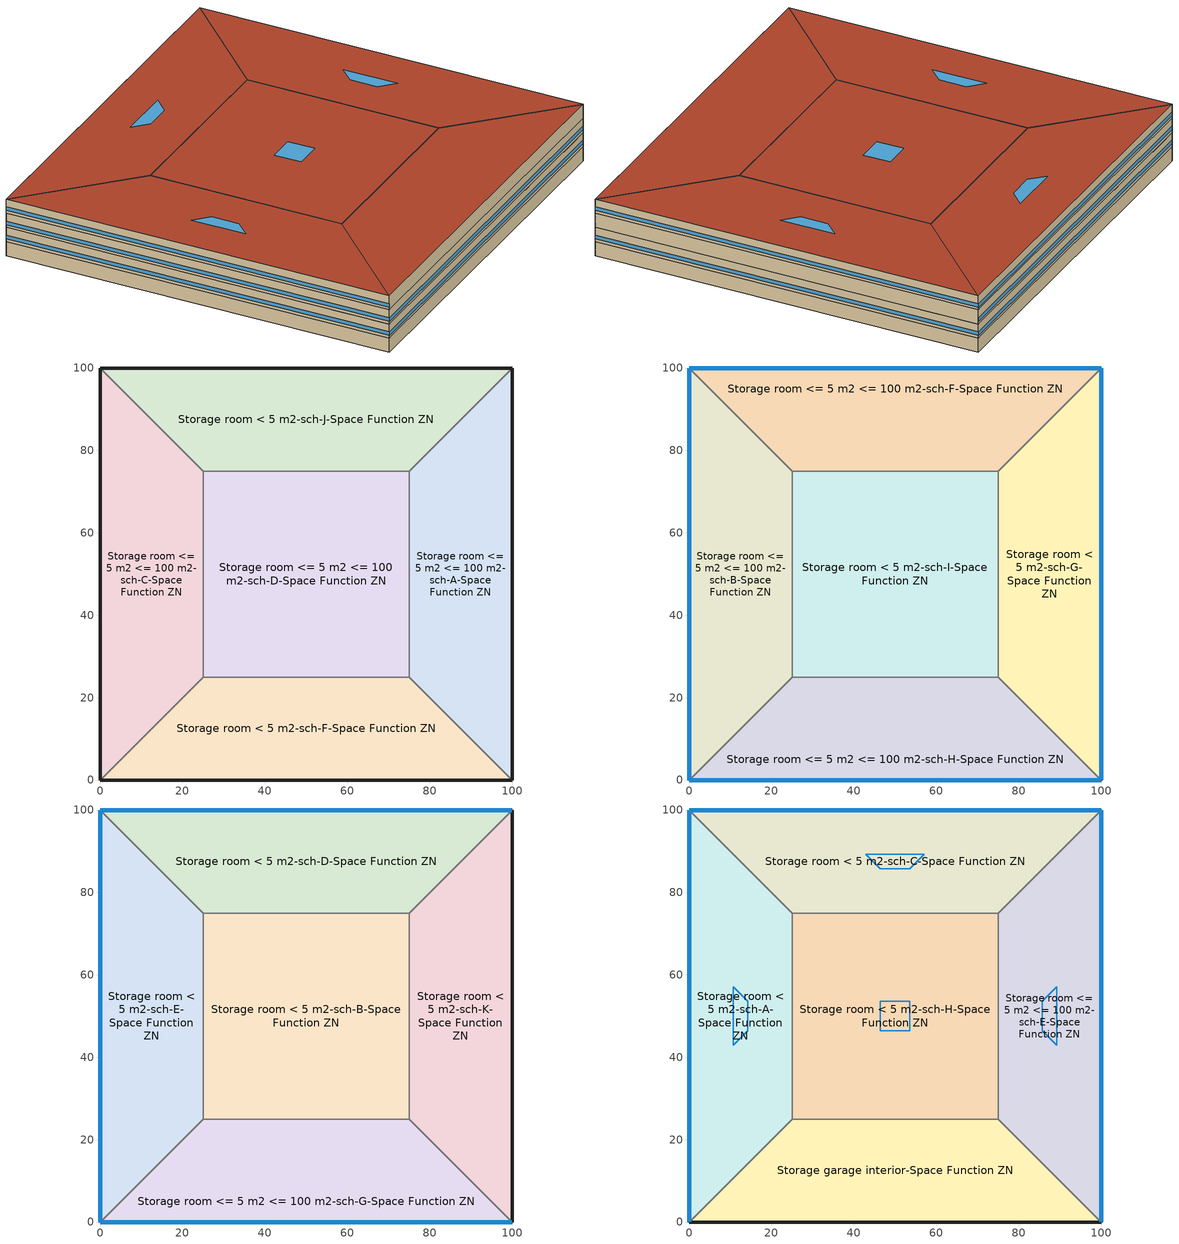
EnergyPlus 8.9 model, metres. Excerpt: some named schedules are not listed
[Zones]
Storage room < 5 m2-sch-F-Space Function ZN
 floor ground (BTAP-Grnd-Floor-Mass:U-0.757): 100,0 0,0 25,25 75,25 z0
 wall ground (BTAP-Grnd-Wall-Mass:U-0.284): 0,0 100,0 z0:3.8
 wall to Storage room <= 5 m2 <= 100 m2-sch-C-Space Function ZN (BTAP-Int-Wall): 25,25 0,0 z0:3.8
 wall to Storage room <= 5 m2 <= 100 m2-sch-D-Space Function ZN (BTAP-Int-Wall): 75,25 25,25 z0:3.8
 wall to Storage room <= 5 m2 <= 100 m2-sch-A-Space Function ZN (BTAP-Int-Wall): 100,0 75,25 z0:3.8
Storage room < 5 m2-sch-J-Space Function ZN
 floor ground (BTAP-Grnd-Floor-Mass:U-0.757): 0,100 100,100 75,75 25,75 z0
 wall to Storage room <= 5 m2 <= 100 m2-sch-D-Space Function ZN (BTAP-Int-Wall): 25,75 75,75 z0:3.8
 wall to Storage room <= 5 m2 <= 100 m2-sch-C-Space Function ZN (BTAP-Int-Wall): 0,100 25,75 z0:3.8
 wall ground (BTAP-Grnd-Wall-Mass:U-0.284): 100,100 0,100 z0:3.8
 wall to Storage room <= 5 m2 <= 100 m2-sch-A-Space Function ZN (BTAP-Int-Wall): 75,75 100,100 z0:3.8
Storage room <= 5 m2 <= 100 m2-sch-A-Space Function ZN
 floor ground (BTAP-Grnd-Floor-Mass:U-0.757): 100,100 100,0 75,25 75,75 z0
 wall ground (BTAP-Grnd-Wall-Mass:U-0.284): 100,0 100,100 z0:3.8
 wall to Storage room <= 5 m2 <= 100 m2-sch-D-Space Function ZN (BTAP-Int-Wall): 75,75 75,25 z0:3.8
Storage room <= 5 m2 <= 100 m2-sch-C-Space Function ZN
 floor ground (BTAP-Grnd-Floor-Mass:U-0.757): 0,0 0,100 25,75 25,25 z0
 wall ground (BTAP-Grnd-Wall-Mass:U-0.284): 0,100 0,0 z0:3.8
 wall to Storage room <= 5 m2 <= 100 m2-sch-D-Space Function ZN (BTAP-Int-Wall): 25,25 25,75 z0:3.8
Storage room <= 5 m2 <= 100 m2-sch-D-Space Function ZN
 floor ground (BTAP-Grnd-Floor-Mass:U-0.757): 25,25 25,75 75,75 75,25 z0
Storage room < 5 m2-sch-G-Space Function ZN
 floor to Storage room <= 5 m2 <= 100 m2-sch-A-Space Function ZN (BTAP-Int-Floor): 100,100 100,0 75,25 75,75 z3.8
 wall outside (BTAP-Ext-Wall-Mass:U-0.21): 100,0 100,100 z3.8:7.6
 wall to Storage room <= 5 m2 <= 100 m2-sch-H-Space Function ZN (BTAP-Int-Wall): 75,25 100,0 z3.8:7.6
 wall to Storage room < 5 m2-sch-I-Space Function ZN (BTAP-Int-Wall): 75,75 75,25 z3.8:7.6
 wall to Storage room <= 5 m2 <= 100 m2-sch-F-Space Function ZN (BTAP-Int-Wall): 100,100 75,75 z3.8:7.6
 window (BTAP-Ext-FixedWindow:U=0.190 SHGC=0.600): 100,0.03 100,99.97 z4.56:5.51
Storage room < 5 m2-sch-I-Space Function ZN
 floor to Storage room <= 5 m2 <= 100 m2-sch-D-Space Function ZN (BTAP-Int-Floor): 25,25 25,75 75,75 75,25 z3.8
 wall to Storage room <= 5 m2 <= 100 m2-sch-B-Space Function ZN (BTAP-Int-Wall): 25,75 25,25 z3.8:7.6
 wall to Storage room <= 5 m2 <= 100 m2-sch-F-Space Function ZN (BTAP-Int-Wall): 75,75 25,75 z3.8:7.6
 wall to Storage room <= 5 m2 <= 100 m2-sch-H-Space Function ZN (BTAP-Int-Wall): 25,25 75,25 z3.8:7.6
Storage room <= 5 m2 <= 100 m2-sch-B-Space Function ZN
 floor to Storage room <= 5 m2 <= 100 m2-sch-C-Space Function ZN (BTAP-Int-Floor): 0,0 0,100 25,75 25,25 z3.8
 wall outside (BTAP-Ext-Wall-Mass:U-0.21): 0,100 0,0 z3.8:7.6
 wall to Storage room <= 5 m2 <= 100 m2-sch-F-Space Function ZN (BTAP-Int-Wall): 25,75 0,100 z3.8:7.6
 wall to Storage room <= 5 m2 <= 100 m2-sch-H-Space Function ZN (BTAP-Int-Wall): 0,0 25,25 z3.8:7.6
 window (BTAP-Ext-FixedWindow:U=0.190 SHGC=0.600): 0,99.97 0,0.03 z4.56:5.51
Storage room <= 5 m2 <= 100 m2-sch-F-Space Function ZN
 floor to Storage room < 5 m2-sch-J-Space Function ZN (BTAP-Int-Floor): 0,100 100,100 75,75 25,75 z3.8
 wall outside (BTAP-Ext-Wall-Mass:U-0.21): 100,100 0,100 z3.8:7.6
 window (BTAP-Ext-FixedWindow:U=0.190 SHGC=0.600): 99.97,100 0.03,100 z4.56:5.51
Storage room <= 5 m2 <= 100 m2-sch-H-Space Function ZN
 floor to Storage room < 5 m2-sch-F-Space Function ZN (BTAP-Int-Floor): 100,0 0,0 25,25 75,25 z3.8
 wall outside (BTAP-Ext-Wall-Mass:U-0.21): 0,0 100,0 z3.8:7.6
 window (BTAP-Ext-FixedWindow:U=0.190 SHGC=0.600): 0.03,0 99.97,0 z4.56:5.51
Storage room < 5 m2-sch-B-Space Function ZN
 floor to Storage room < 5 m2-sch-I-Space Function ZN (BTAP-Int-Floor): 25,25 25,75 75,75 75,25 z7.6
 wall to Storage room < 5 m2-sch-E-Space Function ZN (BTAP-Int-Wall): 25,75 25,25 z7.6:11.4
 wall to Storage room < 5 m2-sch-D-Space Function ZN (BTAP-Int-Wall): 75,75 25,75 z7.6:11.4
 wall to Storage room < 5 m2-sch-K-Space Function ZN (BTAP-Int-Wall): 75,25 75,75 z7.6:11.4
 wall to Storage room <= 5 m2 <= 100 m2-sch-G-Space Function ZN (BTAP-Int-Wall): 25,25 75,25 z7.6:11.4
Storage room < 5 m2-sch-D-Space Function ZN
 floor to Storage room <= 5 m2 <= 100 m2-sch-F-Space Function ZN (BTAP-Int-Floor): 0,100 100,100 75,75 25,75 z7.6
 wall outside (BTAP-Ext-Wall-Mass:U-0.21): 100,100 0,100 z7.6:11.4
 wall to Storage room < 5 m2-sch-K-Space Function ZN (BTAP-Int-Wall): 75,75 100,100 z7.6:11.4
 wall to Storage room < 5 m2-sch-E-Space Function ZN (BTAP-Int-Wall): 0,100 25,75 z7.6:11.4
 window (BTAP-Ext-FixedWindow:U=0.190 SHGC=0.600): 99.97,100 0.03,100 z8.36:9.31
Storage room < 5 m2-sch-E-Space Function ZN
 floor to Storage room <= 5 m2 <= 100 m2-sch-B-Space Function ZN (BTAP-Int-Floor): 0,0 0,100 25,75 25,25 z7.6
 wall outside (BTAP-Ext-Wall-Mass:U-0.21): 0,100 0,0 z7.6:11.4
 wall to Storage room <= 5 m2 <= 100 m2-sch-G-Space Function ZN (BTAP-Int-Wall): 0,0 25,25 z7.6:11.4
 window (BTAP-Ext-FixedWindow:U=0.190 SHGC=0.600): 0,99.97 0,0.03 z8.36:9.31
Storage room < 5 m2-sch-K-Space Function ZN
 floor to Storage room < 5 m2-sch-G-Space Function ZN (BTAP-Int-Floor): 100,100 100,0 75,25 75,75 z7.6
 wall outside (BTAP-Ext-Wall-Mass:U-0.21): 100,0 100,100 z7.6:11.4
 wall to Storage room <= 5 m2 <= 100 m2-sch-G-Space Function ZN (BTAP-Int-Wall): 75,25 100,0 z7.6:11.4
Storage room <= 5 m2 <= 100 m2-sch-G-Space Function ZN
 floor to Storage room <= 5 m2 <= 100 m2-sch-H-Space Function ZN (BTAP-Int-Floor): 100,0 0,0 25,25 75,25 z7.6
 wall outside (BTAP-Ext-Wall-Mass:U-0.21): 0,0 100,0 z7.6:11.4
 window (BTAP-Ext-FixedWindow:U=0.190 SHGC=0.600): 0.03,0 99.97,0 z8.36:9.31
Storage garage interior-Space Function ZN
 floor to Storage room <= 5 m2 <= 100 m2-sch-G-Space Function ZN (BTAP-Int-Floor): 100,0 0,0 25,25 75,25 z11.4
 wall outside (BTAP-Ext-Wall-Mass:U-0.21): 0,0 100,0 z11.4:15.2
 wall to Storage room < 5 m2-sch-A-Space Function ZN (BTAP-Int-Wall): 25,25 0,0 z11.4:15.2
 wall to Storage room < 5 m2-sch-H-Space Function ZN (BTAP-Int-Wall): 75,25 25,25 z11.4:15.2
 wall to Storage room <= 5 m2 <= 100 m2-sch-E-Space Function ZN (BTAP-Int-Wall): 100,0 75,25 z11.4:15.2
 roof outside (BTAP-Ext-Roof-Metal:U-0.138): 75,25 25,25 0,0 100,0 z15.2
Storage room < 5 m2-sch-A-Space Function ZN
 floor to Storage room < 5 m2-sch-E-Space Function ZN (BTAP-Int-Floor): 0,0 0,100 25,75 25,25 z11.4
 wall outside (BTAP-Ext-Wall-Mass:U-0.21): 0,100 0,0 z11.4:15.2
 wall to Storage room < 5 m2-sch-C-Space Function ZN (BTAP-Int-Wall): 25,75 0,100 z11.4:15.2
 wall to Storage room < 5 m2-sch-H-Space Function ZN (BTAP-Int-Wall): 25,25 25,75 z11.4:15.2
 window (BTAP-Ext-FixedWindow:U=0.190 SHGC=0.600): 0,99.97 0,0.03 z12.16:13.11
 roof outside (BTAP-Ext-Roof-Metal:U-0.138): 25,25 25,75 0,100 0,0 z15.2
 skylight (BTAP-Ext-Skylights:U=0.190 SHGC=0.600): 14.27,46.46 14.27,53.54 10.73,57.07 10.73,42.93 z15.2
Storage room < 5 m2-sch-C-Space Function ZN
 floor to Storage room < 5 m2-sch-D-Space Function ZN (BTAP-Int-Floor): 0,100 100,100 75,75 25,75 z11.4
 wall outside (BTAP-Ext-Wall-Mass:U-0.21): 100,100 0,100 z11.4:15.2
 wall to Storage room < 5 m2-sch-H-Space Function ZN (BTAP-Int-Wall): 25,75 75,75 z11.4:15.2
 wall to Storage room <= 5 m2 <= 100 m2-sch-E-Space Function ZN (BTAP-Int-Wall): 75,75 100,100 z11.4:15.2
 window (BTAP-Ext-FixedWindow:U=0.190 SHGC=0.600): 99.97,100 0.03,100 z12.16:13.11
 roof outside (BTAP-Ext-Roof-Metal:U-0.138): 25,75 75,75 100,100 0,100 z15.2
 skylight (BTAP-Ext-Skylights:U=0.190 SHGC=0.600): 46.46,85.73 53.54,85.73 57.07,89.27 42.93,89.27 z15.2
Storage room < 5 m2-sch-H-Space Function ZN
 floor to Storage room < 5 m2-sch-B-Space Function ZN (BTAP-Int-Floor): 25,25 25,75 75,75 75,25 z11.4
 wall to Storage room <= 5 m2 <= 100 m2-sch-E-Space Function ZN (BTAP-Int-Wall): 75,25 75,75 z11.4:15.2
 roof outside (BTAP-Ext-Roof-Metal:U-0.138): 75,25 75,75 25,75 25,25 z15.2
 skylight (BTAP-Ext-Skylights:U=0.190 SHGC=0.600): 53.54,46.46 53.54,53.54 46.46,53.54 46.46,46.46 z15.2
Storage room <= 5 m2 <= 100 m2-sch-E-Space Function ZN
 floor to Storage room < 5 m2-sch-K-Space Function ZN (BTAP-Int-Floor): 100,100 100,0 75,25 75,75 z11.4
 wall outside (BTAP-Ext-Wall-Mass:U-0.21): 100,0 100,100 z11.4:15.2
 window (BTAP-Ext-FixedWindow:U=0.190 SHGC=0.600): 100,0.03 100,99.97 z12.16:13.11
 roof outside (BTAP-Ext-Roof-Metal:U-0.138): 75,75 75,25 100,0 100,100 z15.2
 skylight (BTAP-Ext-Skylights:U=0.190 SHGC=0.600): 85.73,53.54 85.73,46.46 89.27,42.93 89.27,57.07 z15.2
[Building]
Building 1
[Site:Location]
Fort McMurray AP_AB_CAN: Latitude {deg}=56.653; Longitude {deg}=-111.223; Time Zone {hr}=-7; Elevation {m}=369.1
[Site:GroundTemperature:BuildingSurface]
19.527, 19.502, 19.536, 19.598, 20.002, 21.64, 22.225, 22.375, 21.449, 20.121, 19.802, 19.633
[Site:WaterMainsTemperature]
Calculation Method=Correlation; Annual Average Outdoor Air Temperature {C}=1.875; Maximum Difference In Monthly Average Outdoor Air Temperatures {deltaC}=34.4
[SizingPeriod:DesignDay] Day of Month=21; Dry-Bulb Temperature Range Modifier Type=DefaultMultipliers; Humidity Condition Type=Wetbulb; Barometric Pressure {Pa}=96969; Rain Indicator=No; Snow Indicator=No; Daylight Saving Time Indicator=No
Name | Month | Day Type | Maximum Dry-Bulb Temperature {C} | Daily Dry-Bulb Temperature Range {deltaC} | Wetbulb or DewPoint at Maximum Dry-Bulb {C} | Wind Speed {m/s} | Wind Direction {deg} | Solar Model Indicator | ASHRAE Clear Sky Optical Depth for Beam Irradiance (taub) | ASHRAE Clear Sky Optical Depth for Diffuse Irradiance (taud) | Sky Clearness
Fort McMurray AP Ann Clg .4% Condns DB=>MWB | 7 | SummerDesignDay | 28.9 | 12.4 | 17.8 | 3.7 | 250 | ASHRAETau | 0.377 | 2.403
Fort McMurray AP Ann Htg 99.6% Condns DB | 1 | WinterDesignDay | -36.2 | 0 | -36.2 | 1 | 90 | ASHRAEClearSky |  |  | 0
[Material] Thermal Absorptance=0.9
Name | Roughness | Thickness {m} | Conductivity {W/m-K} | Density {kg/m3} | Specific Heat {J/kg-K} | Solar Absorptance | Visible Absorptance
1/2IN Gypsum 1 | Smooth | 0.0127 | 0.16 | 784.9 | 830 | 0.4 | 0.4
100mm Normalweight concrete floor 1 | MediumSmooth | 0.1016 | 2.31 | 2322 | 832 | 0.7 | 0.7
1IN Stucco 1 | Smooth | 0.0253 | 0.6918 | 1858 | 837 | 0.7 | 0.92
6 in. Normalweight Concrete Floor 1; 6 in. Normalweight Concrete Floor 2 | MediumRough | 0.1524 | 2.31 | 2322 | 832 | 0.7 | 0.7
8IN CONCRETE HW RefBldg 1 | Rough | 0.2032 | 1.311 | 2240 | 836.8 | 0.7 | 0.7
G01 13mm gypsum board 1 | Smooth | 0.0127 | 0.16 | 800 | 1090 | 0.7 | 0.5
Metal Roof Surface 1 | Smooth | 0.0008 | 45.28 | 7824 | 500 | 0.7 | 0.7
[Material:NoMass] Roughness=Smooth; Thermal Absorptance=0.9; Solar Absorptance=0.7
Name | Thermal Resistance {m2-K/W} | Visible Absorptance
Typical Carpet Pad | 0.21648 | 0.8
Typical Carpet Pad 2 | 1.25503 | 0.8
Typical Carpet Pad 3 | 3.45515 | 0.8
Typical Insulation 2 | 4.49096 | 0.7
Typical Insulation 3 | 7.24636 | 0.7
[WindowMaterial:SimpleGlazingSystem]
SimpleGlazing:U=0.190 SHGC=0.600: U-Factor {W/m2-K}=1.9; Solar Heat Gain Coefficient=0.6; Visible Transmittance=0.21
[Construction]
BTAP-Ext-FixedWindow:U=0.190 SHGC=0.600; BTAP-Ext-Skylights:U=0.190 SHGC=0.600: SimpleGlazing:U=0.190 SHGC=0.600
BTAP-Ext-Roof-Metal:U-0.138: Metal Roof Surface 1, Typical Insulation 3
BTAP-Ext-Wall-Mass:U-0.21: 1IN Stucco 1, 8IN CONCRETE HW RefBldg 1, Typical Insulation 2, 1/2IN Gypsum 1
BTAP-Grnd-Floor-Mass:U-0.757: 6 in. Normalweight Concrete Floor 1, Typical Carpet Pad 2
BTAP-Grnd-Wall-Mass:U-0.284: 6 in. Normalweight Concrete Floor 2, Typical Carpet Pad 3
BTAP-Int-Floor: 100mm Normalweight concrete floor 1, Typical Carpet Pad
BTAP-Int-Wall: G01 13mm gypsum board 1, G01 13mm gypsum board 1
[Zone]
Storage garage interior-Space Function ZN; Storage room < 5 m2-sch-A-Space Function ZN; Storage room < 5 m2-sch-B-Space Function ZN; Storage room < 5 m2-sch-C-Space Function ZN; Storage room < 5 m2-sch-D-Space Function ZN; Storage room < 5 m2-sch-E-Space Function ZN; Storage room < 5 m2-sch-F-Space Function ZN; Storage room < 5 m2-sch-G-Space Function ZN; Storage room < 5 m2-sch-H-Space Function ZN; Storage room < 5 m2-sch-I-Space Function ZN; Storage room < 5 m2-sch-J-Space Function ZN; Storage room < 5 m2-sch-K-Space Function ZN; Storage room <= 5 m2 <= 100 m2-sch-A-Space Function ZN; Storage room <= 5 m2 <= 100 m2-sch-B-Space Function ZN; Storage room <= 5 m2 <= 100 m2-sch-C-Space Function ZN; Storage room <= 5 m2 <= 100 m2-sch-D-Space Function ZN; Storage room <= 5 m2 <= 100 m2-sch-E-Space Function ZN; Storage room <= 5 m2 <= 100 m2-sch-F-Space Function ZN; Storage room <= 5 m2 <= 100 m2-sch-G-Space Function ZN; Storage room <= 5 m2 <= 100 m2-sch-H-Space Function ZN
[ZoneInfiltration:DesignFlowRate] Schedule=Always On Discrete; Design Flow Rate Calculation Method=Flow/ExteriorArea; Flow per Exterior Surface Area {m3/s-m2}=0.00025; Constant Term Coefficient=0; Temperature Term Coefficient=0; Velocity Term Coefficient=0.224; Velocity Squared Term Coefficient=0
Name | Zone or ZoneList
Storage garage interior-Space Function Infiltration | Storage garage interior-Space Function ZN
Storage room < 5 m2-sch-A-Space Function Infiltration | Storage room < 5 m2-sch-A-Space Function ZN
Storage room < 5 m2-sch-C-Space Function Infiltration | Storage room < 5 m2-sch-C-Space Function ZN
Storage room < 5 m2-sch-D-Space Function Infiltration | Storage room < 5 m2-sch-D-Space Function ZN
Storage room < 5 m2-sch-E-Space Function Infiltration | Storage room < 5 m2-sch-E-Space Function ZN
Storage room < 5 m2-sch-G-Space Function Infiltration | Storage room < 5 m2-sch-G-Space Function ZN
Storage room < 5 m2-sch-H-Space Function Infiltration | Storage room < 5 m2-sch-H-Space Function ZN
Storage room < 5 m2-sch-K-Space Function Infiltration | Storage room < 5 m2-sch-K-Space Function ZN
Storage room <= 5 m2 <= 100 m2-sch-B-Space Function Infiltration | Storage room <= 5 m2 <= 100 m2-sch-B-Space Function ZN
Storage room <= 5 m2 <= 100 m2-sch-E-Space Function Infiltration | Storage room <= 5 m2 <= 100 m2-sch-E-Space Function ZN
Storage room <= 5 m2 <= 100 m2-sch-F-Space Function Infiltration | Storage room <= 5 m2 <= 100 m2-sch-F-Space Function ZN
Storage room <= 5 m2 <= 100 m2-sch-G-Space Function Infiltration | Storage room <= 5 m2 <= 100 m2-sch-G-Space Function ZN
Storage room <= 5 m2 <= 100 m2-sch-H-Space Function Infiltration | Storage room <= 5 m2 <= 100 m2-sch-H-Space Function ZN
[ZoneControl:Thermostat] Control Object Type 1=ThermostatSetpoint:DualSetpoint
Name | Zone or ZoneList | Control Type Schedule | Control Name 1
Storage garage interior-Space Function ZN Thermostat | Storage garage interior-Space Function ZN | Storage garage interior-Space Function ZN Thermostat Schedule | Space Function Storage garage interior Thermostat 1
Storage room < 5 m2-sch-A-Space Function ZN Thermostat | Storage room < 5 m2-sch-A-Space Function ZN | Storage room < 5 m2-sch-A-Space Function ZN Thermostat Schedule | Space Function Storage room < 5 m2-sch-A Thermostat 1
Storage room < 5 m2-sch-B-Space Function ZN Thermostat | Storage room < 5 m2-sch-B-Space Function ZN | Storage room < 5 m2-sch-B-Space Function ZN Thermostat Schedule | Space Function Storage room < 5 m2-sch-B Thermostat 1
Storage room < 5 m2-sch-C-Space Function ZN Thermostat | Storage room < 5 m2-sch-C-Space Function ZN | Storage room < 5 m2-sch-C-Space Function ZN Thermostat Schedule | Space Function Storage room < 5 m2-sch-C Thermostat 1
Storage room < 5 m2-sch-D-Space Function ZN Thermostat | Storage room < 5 m2-sch-D-Space Function ZN | Storage room < 5 m2-sch-D-Space Function ZN Thermostat Schedule | Space Function Storage room < 5 m2-sch-D Thermostat 1
Storage room < 5 m2-sch-E-Space Function ZN Thermostat | Storage room < 5 m2-sch-E-Space Function ZN | Storage room < 5 m2-sch-E-Space Function ZN Thermostat Schedule | Space Function Storage room < 5 m2-sch-E Thermostat 1
Storage room < 5 m2-sch-F-Space Function ZN Thermostat | Storage room < 5 m2-sch-F-Space Function ZN | Storage room < 5 m2-sch-F-Space Function ZN Thermostat Schedule | Space Function Storage room < 5 m2-sch-F Thermostat 1
Storage room < 5 m2-sch-G-Space Function ZN Thermostat | Storage room < 5 m2-sch-G-Space Function ZN | Storage room < 5 m2-sch-G-Space Function ZN Thermostat Schedule | Space Function Storage room < 5 m2-sch-G Thermostat 1
Storage room < 5 m2-sch-H-Space Function ZN Thermostat | Storage room < 5 m2-sch-H-Space Function ZN | Storage room < 5 m2-sch-H-Space Function ZN Thermostat Schedule | Space Function Storage room < 5 m2-sch-H Thermostat 1
Storage room < 5 m2-sch-I-Space Function ZN Thermostat | Storage room < 5 m2-sch-I-Space Function ZN | Storage room < 5 m2-sch-I-Space Function ZN Thermostat Schedule | Space Function Storage room < 5 m2-sch-I Thermostat 1
Storage room < 5 m2-sch-J-Space Function ZN Thermostat | Storage room < 5 m2-sch-J-Space Function ZN | Storage room < 5 m2-sch-J-Space Function ZN Thermostat Schedule | Space Function Storage room < 5 m2-sch-J Thermostat 1
Storage room < 5 m2-sch-K-Space Function ZN Thermostat | Storage room < 5 m2-sch-K-Space Function ZN | Storage room < 5 m2-sch-K-Space Function ZN Thermostat Schedule | Space Function Storage room < 5 m2-sch-K Thermostat 1
Storage room <= 5 m2 <= 100 m2-sch-A-Space Function ZN Thermostat | Storage room <= 5 m2 <= 100 m2-sch-A-Space Function ZN | Storage room <= 5 m2 <= 100 m2-sch-A-Space Function ZN Thermostat Schedule | Space Function Storage room <= 5 m2 <= 100 m2-sch-A Thermostat 1
Storage room <= 5 m2 <= 100 m2-sch-B-Space Function ZN Thermostat | Storage room <= 5 m2 <= 100 m2-sch-B-Space Function ZN | Storage room <= 5 m2 <= 100 m2-sch-B-Space Function ZN Thermostat Schedule | Space Function Storage room <= 5 m2 <= 100 m2-sch-B Thermostat 1
Storage room <= 5 m2 <= 100 m2-sch-C-Space Function ZN Thermostat | Storage room <= 5 m2 <= 100 m2-sch-C-Space Function ZN | Storage room <= 5 m2 <= 100 m2-sch-C-Space Function ZN Thermostat Schedule | Space Function Storage room <= 5 m2 <= 100 m2-sch-C Thermostat 1
Storage room <= 5 m2 <= 100 m2-sch-D-Space Function ZN Thermostat | Storage room <= 5 m2 <= 100 m2-sch-D-Space Function ZN | Storage room <= 5 m2 <= 100 m2-sch-D-Space Function ZN Thermostat Schedule | Space Function Storage room <= 5 m2 <= 100 m2-sch-D Thermostat 1
Storage room <= 5 m2 <= 100 m2-sch-E-Space Function ZN Thermostat | Storage room <= 5 m2 <= 100 m2-sch-E-Space Function ZN | Storage room <= 5 m2 <= 100 m2-sch-E-Space Function ZN Thermostat Schedule | Space Function Storage room <= 5 m2 <= 100 m2-sch-E Thermostat 1
Storage room <= 5 m2 <= 100 m2-sch-F-Space Function ZN Thermostat | Storage room <= 5 m2 <= 100 m2-sch-F-Space Function ZN | Storage room <= 5 m2 <= 100 m2-sch-F-Space Function ZN Thermostat Schedule | Space Function Storage room <= 5 m2 <= 100 m2-sch-F Thermostat 1
Storage room <= 5 m2 <= 100 m2-sch-G-Space Function ZN Thermostat | Storage room <= 5 m2 <= 100 m2-sch-G-Space Function ZN | Storage room <= 5 m2 <= 100 m2-sch-G-Space Function ZN Thermostat Schedule | Space Function Storage room <= 5 m2 <= 100 m2-sch-G Thermostat 1
Storage room <= 5 m2 <= 100 m2-sch-H-Space Function ZN Thermostat | Storage room <= 5 m2 <= 100 m2-sch-H-Space Function ZN | Storage room <= 5 m2 <= 100 m2-sch-H-Space Function ZN Thermostat Schedule | Space Function Storage room <= 5 m2 <= 100 m2-sch-H Thermostat 1
[ThermostatSetpoint:DualSetpoint]
Name | Heating Setpoint Temperature Schedule | Cooling Setpoint Temperature Schedule
Space Function Storage garage interior Thermostat 1; Space Function Storage room < 5 m2-sch-K Thermostat 1 | NECB-K-Thermostat Setpoint-Heating | NECB-K-Thermostat Setpoint-Cooling
Space Function Storage room < 5 m2-sch-A Thermostat 1; Space Function Storage room <= 5 m2 <= 100 m2-sch-A Thermostat 1 | NECB-A-Thermostat Setpoint-Heating | NECB-A-Thermostat Setpoint-Cooling
Space Function Storage room < 5 m2-sch-B Thermostat 1; Space Function Storage room <= 5 m2 <= 100 m2-sch-B Thermostat 1 | NECB-B-Thermostat Setpoint-Heating | NECB-B-Thermostat Setpoint-Cooling
Space Function Storage room < 5 m2-sch-C Thermostat 1; Space Function Storage room <= 5 m2 <= 100 m2-sch-C Thermostat 1 | NECB-C-Thermostat Setpoint-Heating | NECB-C-Thermostat Setpoint-Cooling
Space Function Storage room < 5 m2-sch-D Thermostat 1; Space Function Storage room <= 5 m2 <= 100 m2-sch-D Thermostat 1 | NECB-D-Thermostat Setpoint-Heating | NECB-D-Thermostat Setpoint-Cooling
Space Function Storage room < 5 m2-sch-E Thermostat 1; Space Function Storage room <= 5 m2 <= 100 m2-sch-E Thermostat 1 | NECB-E-Thermostat Setpoint-Heating | NECB-E-Thermostat Setpoint-Cooling
Space Function Storage room < 5 m2-sch-F Thermostat 1; Space Function Storage room <= 5 m2 <= 100 m2-sch-F Thermostat 1 | NECB-F-Thermostat Setpoint-Heating | NECB-F-Thermostat Setpoint-Cooling
Space Function Storage room < 5 m2-sch-G Thermostat 1; Space Function Storage room <= 5 m2 <= 100 m2-sch-G Thermostat 1 | NECB-G-Thermostat Setpoint-Heating | NECB-G-Thermostat Setpoint-Cooling
Space Function Storage room < 5 m2-sch-H Thermostat 1; Space Function Storage room <= 5 m2 <= 100 m2-sch-H Thermostat 1 | NECB-H-Thermostat Setpoint-Heating | NECB-H-Thermostat Setpoint-Cooling
Space Function Storage room < 5 m2-sch-I Thermostat 1 | NECB-I-Thermostat Setpoint-Heating | NECB-I-Thermostat Setpoint-Cooling
Space Function Storage room < 5 m2-sch-J Thermostat 1 | NECB-J-Thermostat Setpoint-Heating | NECB-J-Thermostat Setpoint-Cooling
[DesignSpecification:OutdoorAir] Outdoor Air Method=Sum; Outdoor Air Flow per Person {m3/s-person}=0; Outdoor Air Flow per Zone {m3/s}=0; Outdoor Air Flow Air Changes per Hour {1/hr}=0
Name | Outdoor Air Flow per Zone Floor Area {m3/s-m2}
Space Function Storage garage interior Ventilation | 0.00381
Space Function Storage room < 5 m2-sch-A Ventilation; Space Function Storage room < 5 m2-sch-B Ventilation; Space Function Storage room < 5 m2-sch-C Ventilation; Space Function Storage room < 5 m2-sch-D Ventilation; Space Function Storage room < 5 m2-sch-E Ventilation; Space Function Storage room < 5 m2-sch-F Ventilation; Space Function Storage room < 5 m2-sch-G Ventilation; Space Function Storage room < 5 m2-sch-H Ventilation; Space Function Storage room < 5 m2-sch-I Ventilation; Space Function Storage room < 5 m2-sch-J Ventilation; Space Function Storage room < 5 m2-sch-K Ventilation; Space Function Storage room <= 5 m2 <= 100 m2-sch-A Ventilation; Space Function Storage room <= 5 m2 <= 100 m2-sch-B Ventilation; Space Function Storage room <= 5 m2 <= 100 m2-sch-C Ventilation; Space Function Storage room <= 5 m2 <= 100 m2-sch-D Ventilation; Space Function Storage room <= 5 m2 <= 100 m2-sch-E Ventilation; Space Function Storage room <= 5 m2 <= 100 m2-sch-F Ventilation; Space Function Storage room <= 5 m2 <= 100 m2-sch-G Ventilation; Space Function Storage room <= 5 m2 <= 100 m2-sch-H Ventilation | 0.0003556
[Zone equipment]
Storage garage interior-Space Function ZN: Zone HVAC Ideal Loads Air System 1
Storage room < 5 m2-sch-A-Space Function ZN: Zone HVAC Ideal Loads Air System 2
Storage room < 5 m2-sch-B-Space Function ZN: Zone HVAC Ideal Loads Air System 3
Storage room < 5 m2-sch-C-Space Function ZN: Zone HVAC Ideal Loads Air System 4
Storage room < 5 m2-sch-D-Space Function ZN: Zone HVAC Ideal Loads Air System 5
Storage room < 5 m2-sch-E-Space Function ZN: Zone HVAC Ideal Loads Air System 6
Storage room < 5 m2-sch-F-Space Function ZN: Zone HVAC Ideal Loads Air System 7
Storage room < 5 m2-sch-G-Space Function ZN: Zone HVAC Ideal Loads Air System 8
Storage room < 5 m2-sch-H-Space Function ZN: Zone HVAC Ideal Loads Air System 9
Storage room < 5 m2-sch-I-Space Function ZN: Zone HVAC Ideal Loads Air System 10
Storage room < 5 m2-sch-J-Space Function ZN: Zone HVAC Ideal Loads Air System 11
Storage room < 5 m2-sch-K-Space Function ZN: Zone HVAC Ideal Loads Air System 12
Storage room <= 5 m2 <= 100 m2-sch-A-Space Function ZN: Zone HVAC Ideal Loads Air System 13
Storage room <= 5 m2 <= 100 m2-sch-B-Space Function ZN: Zone HVAC Ideal Loads Air System 14
Storage room <= 5 m2 <= 100 m2-sch-C-Space Function ZN: Zone HVAC Ideal Loads Air System 15
Storage room <= 5 m2 <= 100 m2-sch-D-Space Function ZN: Zone HVAC Ideal Loads Air System 16
Storage room <= 5 m2 <= 100 m2-sch-E-Space Function ZN: Zone HVAC Ideal Loads Air System 17
Storage room <= 5 m2 <= 100 m2-sch-F-Space Function ZN: Zone HVAC Ideal Loads Air System 18
Storage room <= 5 m2 <= 100 m2-sch-G-Space Function ZN: Zone HVAC Ideal Loads Air System 19
Storage room <= 5 m2 <= 100 m2-sch-H-Space Function ZN: Zone HVAC Ideal Loads Air System 20
[Sizing:Zone] Zone Cooling Design Supply Air Temperature Input Method=SupplyAirTemperature; Zone Cooling Design Supply Air Temperature {C}=14; Zone Cooling Design Supply Air Temperature Difference {deltaC}=11.11; Zone Heating Design Supply Air Temperature Input Method=SupplyAirTemperature; Zone Heating Design Supply Air Temperature {C}=40; Zone Heating Design Supply Air Temperature Difference {deltaC}=11.11; Zone Cooling Design Supply Air Humidity Ratio {kgWater/kgDryAir}=0.0085; Zone Heating Design Supply Air Humidity Ratio {kgWater/kgDryAir}=0.008; Cooling Design Air Flow Method=DesignDay; Cooling Design Air Flow Rate {m3/s}=0; Cooling Minimum Air Flow per Zone Floor Area {m3/s-m2}=0.000762; Cooling Minimum Air Flow {m3/s}=0; Cooling Minimum Air Flow Fraction=0; Heating Design Air Flow Method=DesignDay; Heating Design Air Flow Rate {m3/s}=0; Heating Maximum Air Flow per Zone Floor Area {m3/s-m2}=0.002032; Heating Maximum Air Flow {m3/s}=0.141576; Heating Maximum Air Flow Fraction=0.3; Account for Dedicated Outdoor Air System=No
Name | Design Specification Outdoor Air Object | Design Specification Zone Air Distribution Object
Storage garage interior-Space Function ZN | Space Function Storage garage interior Ventilation | Storage garage interior-Space Function ZN Design Spec Zone Air Dist
Storage room < 5 m2-sch-A-Space Function ZN | Space Function Storage room < 5 m2-sch-A Ventilation | Storage room < 5 m2-sch-A-Space Function ZN Design Spec Zone Air Dist
Storage room < 5 m2-sch-B-Space Function ZN | Space Function Storage room < 5 m2-sch-B Ventilation | Storage room < 5 m2-sch-B-Space Function ZN Design Spec Zone Air Dist
Storage room < 5 m2-sch-C-Space Function ZN | Space Function Storage room < 5 m2-sch-C Ventilation | Storage room < 5 m2-sch-C-Space Function ZN Design Spec Zone Air Dist
Storage room < 5 m2-sch-D-Space Function ZN | Space Function Storage room < 5 m2-sch-D Ventilation | Storage room < 5 m2-sch-D-Space Function ZN Design Spec Zone Air Dist
Storage room < 5 m2-sch-E-Space Function ZN | Space Function Storage room < 5 m2-sch-E Ventilation | Storage room < 5 m2-sch-E-Space Function ZN Design Spec Zone Air Dist
Storage room < 5 m2-sch-F-Space Function ZN | Space Function Storage room < 5 m2-sch-F Ventilation | Storage room < 5 m2-sch-F-Space Function ZN Design Spec Zone Air Dist
Storage room < 5 m2-sch-G-Space Function ZN | Space Function Storage room < 5 m2-sch-G Ventilation | Storage room < 5 m2-sch-G-Space Function ZN Design Spec Zone Air Dist
Storage room < 5 m2-sch-H-Space Function ZN | Space Function Storage room < 5 m2-sch-H Ventilation | Storage room < 5 m2-sch-H-Space Function ZN Design Spec Zone Air Dist
Storage room < 5 m2-sch-I-Space Function ZN | Space Function Storage room < 5 m2-sch-I Ventilation | Storage room < 5 m2-sch-I-Space Function ZN Design Spec Zone Air Dist
Storage room < 5 m2-sch-J-Space Function ZN | Space Function Storage room < 5 m2-sch-J Ventilation | Storage room < 5 m2-sch-J-Space Function ZN Design Spec Zone Air Dist
Storage room < 5 m2-sch-K-Space Function ZN | Space Function Storage room < 5 m2-sch-K Ventilation | Storage room < 5 m2-sch-K-Space Function ZN Design Spec Zone Air Dist
Storage room <= 5 m2 <= 100 m2-sch-A-Space Function ZN | Space Function Storage room <= 5 m2 <= 100 m2-sch-A Ventilation | Storage room <= 5 m2 <= 100 m2-sch-A-Space Function ZN Design Spec Zone Air Dist
Storage room <= 5 m2 <= 100 m2-sch-B-Space Function ZN | Space Function Storage room <= 5 m2 <= 100 m2-sch-B Ventilation | Storage room <= 5 m2 <= 100 m2-sch-B-Space Function ZN Design Spec Zone Air Dist
Storage room <= 5 m2 <= 100 m2-sch-C-Space Function ZN | Space Function Storage room <= 5 m2 <= 100 m2-sch-C Ventilation | Storage room <= 5 m2 <= 100 m2-sch-C-Space Function ZN Design Spec Zone Air Dist
Storage room <= 5 m2 <= 100 m2-sch-D-Space Function ZN | Space Function Storage room <= 5 m2 <= 100 m2-sch-D Ventilation | Storage room <= 5 m2 <= 100 m2-sch-D-Space Function ZN Design Spec Zone Air Dist
Storage room <= 5 m2 <= 100 m2-sch-E-Space Function ZN | Space Function Storage room <= 5 m2 <= 100 m2-sch-E Ventilation | Storage room <= 5 m2 <= 100 m2-sch-E-Space Function ZN Design Spec Zone Air Dist
Storage room <= 5 m2 <= 100 m2-sch-F-Space Function ZN | Space Function Storage room <= 5 m2 <= 100 m2-sch-F Ventilation | Storage room <= 5 m2 <= 100 m2-sch-F-Space Function ZN Design Spec Zone Air Dist
Storage room <= 5 m2 <= 100 m2-sch-G-Space Function ZN | Space Function Storage room <= 5 m2 <= 100 m2-sch-G Ventilation | Storage room <= 5 m2 <= 100 m2-sch-G-Space Function ZN Design Spec Zone Air Dist
Storage room <= 5 m2 <= 100 m2-sch-H-Space Function ZN | Space Function Storage room <= 5 m2 <= 100 m2-sch-H Ventilation | Storage room <= 5 m2 <= 100 m2-sch-H-Space Function ZN Design Spec Zone Air Dist
[DesignSpecification:ZoneAirDistribution] Zone Air Distribution Effectiveness in Cooling Mode=1; Zone Air Distribution Effectiveness in Heating Mode=1
Storage garage interior-Space Function ZN Design Spec Zone Air Dist; Storage room < 5 m2-sch-A-Space Function ZN Design Spec Zone Air Dist; Storage room < 5 m2-sch-B-Space Function ZN Design Spec Zone Air Dist; Storage room < 5 m2-sch-C-Space Function ZN Design Spec Zone Air Dist; Storage room < 5 m2-sch-D-Space Function ZN Design Spec Zone Air Dist; Storage room < 5 m2-sch-E-Space Function ZN Design Spec Zone Air Dist; Storage room < 5 m2-sch-F-Space Function ZN Design Spec Zone Air Dist; Storage room < 5 m2-sch-G-Space Function ZN Design Spec Zone Air Dist; Storage room < 5 m2-sch-H-Space Function ZN Design Spec Zone Air Dist; Storage room < 5 m2-sch-I-Space Function ZN Design Spec Zone Air Dist; Storage room < 5 m2-sch-J-Space Function ZN Design Spec Zone Air Dist; Storage room < 5 m2-sch-K-Space Function ZN Design Spec Zone Air Dist; Storage room <= 5 m2 <= 100 m2-sch-A-Space Function ZN Design Spec Zone Air Dist; Storage room <= 5 m2 <= 100 m2-sch-B-Space Function ZN Design Spec Zone Air Dist; Storage room <= 5 m2 <= 100 m2-sch-C-Space Function ZN Design Spec Zone Air Dist; Storage room <= 5 m2 <= 100 m2-sch-D-Space Function ZN Design Spec Zone Air Dist; Storage room <= 5 m2 <= 100 m2-sch-E-Space Function ZN Design Spec Zone Air Dist; Storage room <= 5 m2 <= 100 m2-sch-F-Space Function ZN Design Spec Zone Air Dist; Storage room <= 5 m2 <= 100 m2-sch-G-Space Function ZN Design Spec Zone Air Dist; Storage room <= 5 m2 <= 100 m2-sch-H-Space Function ZN Design Spec Zone Air Dist
[Schedule:Compact]
Storage garage interior-Space Function ZN Thermostat Schedule; Storage room < 5 m2-sch-A-Space Function ZN Thermostat Schedule; Storage room < 5 m2-sch-B-Space Function ZN Thermostat Schedule; Storage room < 5 m2-sch-C-Space Function ZN Thermostat Schedule; Storage room < 5 m2-sch-D-Space Function ZN Thermostat Schedule; Storage room < 5 m2-sch-E-Space Function ZN Thermostat Schedule; Storage room < 5 m2-sch-F-Space Function ZN Thermostat Schedule; Storage room < 5 m2-sch-G-Space Function ZN Thermostat Schedule; Storage room < 5 m2-sch-H-Space Function ZN Thermostat Schedule; Storage room < 5 m2-sch-I-Space Function ZN Thermostat Schedule; Storage room < 5 m2-sch-J-Space Function ZN Thermostat Schedule; Storage room < 5 m2-sch-K-Space Function ZN Thermostat Schedule; Storage room <= 5 m2 <= 100 m2-sch-A-Space Function ZN Thermostat Schedule; Storage room <= 5 m2 <= 100 m2-sch-B-Space Function ZN Thermostat Schedule; Storage room <= 5 m2 <= 100 m2-sch-C-Space Function ZN Thermostat Schedule; Storage room <= 5 m2 <= 100 m2-sch-D-Space Function ZN Thermostat Schedule; Storage room <= 5 m2 <= 100 m2-sch-E-Space Function ZN Thermostat Schedule; Storage room <= 5 m2 <= 100 m2-sch-F-Space Function ZN Thermostat Schedule; Storage room <= 5 m2 <= 100 m2-sch-G-Space Function ZN Thermostat Schedule; Storage room <= 5 m2 <= 100 m2-sch-H-Space Function ZN Thermostat Schedule: Through: 12/31, For: AllDays, Until: 24:00, 4
[Schedule:Week:Daily]
NECB-K-Thermostat Setpoint-Heating Week Rule - Jan1-Dec31: NECB-K-Thermostat Setpoint-Heating Sun|Hol Day, NECB-K-Thermostat Setpoint-Heating Default|Wkdy Day, NECB-K-Thermostat Setpoint-Heating Default|Wkdy Day, NECB-K-Thermostat Setpoint-Heating Default|Wkdy Day, NECB-K-Thermostat Setpoint-Heating Default|Wkdy Day, NECB-K-Thermostat Setpoint-Heating Default|Wkdy Day, NECB-K-Thermostat Setpoint-Heating Sat Day, NECB-K-Thermostat Setpoint-Heating Default, NECB-K-Thermostat Setpoint-Heating Default, NECB-K-Thermostat Setpoint-Heating Default, NECB-K-Thermostat Setpoint-Heating Default, NECB-K-Thermostat Setpoint-Heating Default
NECB-K-Thermostat Setpoint-Cooling Week Rule - Jan1-Dec31: NECB-K-Thermostat Setpoint-Cooling Sun|Hol Day, NECB-K-Thermostat Setpoint-Cooling Default|Wkdy Day, NECB-K-Thermostat Setpoint-Cooling Default|Wkdy Day, NECB-K-Thermostat Setpoint-Cooling Default|Wkdy Day, NECB-K-Thermostat Setpoint-Cooling Default|Wkdy Day, NECB-K-Thermostat Setpoint-Cooling Default|Wkdy Day, NECB-K-Thermostat Setpoint-Cooling Sat Day, NECB-K-Thermostat Setpoint-Cooling Default, NECB-K-Thermostat Setpoint-Cooling Default, NECB-K-Thermostat Setpoint-Cooling Default, NECB-K-Thermostat Setpoint-Cooling Default, NECB-K-Thermostat Setpoint-Cooling Default
NECB-A-Thermostat Setpoint-Heating Week Rule - Jan1-Dec31: NECB-A-Thermostat Setpoint-Heating Sun|Hol Day, NECB-A-Thermostat Setpoint-Heating Default|Wkdy Day, NECB-A-Thermostat Setpoint-Heating Default|Wkdy Day, NECB-A-Thermostat Setpoint-Heating Default|Wkdy Day, NECB-A-Thermostat Setpoint-Heating Default|Wkdy Day, NECB-A-Thermostat Setpoint-Heating Default|Wkdy Day, NECB-A-Thermostat Setpoint-Heating Sat Day, NECB-A-Thermostat Setpoint-Heating Default, NECB-A-Thermostat Setpoint-Heating Default, NECB-A-Thermostat Setpoint-Heating Default, NECB-A-Thermostat Setpoint-Heating Default, NECB-A-Thermostat Setpoint-Heating Default
NECB-A-Thermostat Setpoint-Cooling Week Rule - Jan1-Dec31: NECB-A-Thermostat Setpoint-Cooling Sun|Hol Day, NECB-A-Thermostat Setpoint-Cooling Default|Wkdy Day, NECB-A-Thermostat Setpoint-Cooling Default|Wkdy Day, NECB-A-Thermostat Setpoint-Cooling Default|Wkdy Day, NECB-A-Thermostat Setpoint-Cooling Default|Wkdy Day, NECB-A-Thermostat Setpoint-Cooling Default|Wkdy Day, NECB-A-Thermostat Setpoint-Cooling Sat Day, NECB-A-Thermostat Setpoint-Cooling Default, NECB-A-Thermostat Setpoint-Cooling Default, NECB-A-Thermostat Setpoint-Cooling Default, NECB-A-Thermostat Setpoint-Cooling Default, NECB-A-Thermostat Setpoint-Cooling Default
NECB-B-Thermostat Setpoint-Heating Week Rule - Jan1-Dec31: NECB-B-Thermostat Setpoint-Heating Sun|Hol Day, NECB-B-Thermostat Setpoint-Heating Default|Wkdy Day, NECB-B-Thermostat Setpoint-Heating Default|Wkdy Day, NECB-B-Thermostat Setpoint-Heating Default|Wkdy Day, NECB-B-Thermostat Setpoint-Heating Default|Wkdy Day, NECB-B-Thermostat Setpoint-Heating Default|Wkdy Day, NECB-B-Thermostat Setpoint-Heating Sat Day, NECB-B-Thermostat Setpoint-Heating Default, NECB-B-Thermostat Setpoint-Heating Default, NECB-B-Thermostat Setpoint-Heating Default, NECB-B-Thermostat Setpoint-Heating Default, NECB-B-Thermostat Setpoint-Heating Default
NECB-B-Thermostat Setpoint-Cooling Week Rule - Jan1-Dec31: NECB-B-Thermostat Setpoint-Cooling Sun|Hol Day, NECB-B-Thermostat Setpoint-Cooling Default|Wkdy Day, NECB-B-Thermostat Setpoint-Cooling Default|Wkdy Day, NECB-B-Thermostat Setpoint-Cooling Default|Wkdy Day, NECB-B-Thermostat Setpoint-Cooling Default|Wkdy Day, NECB-B-Thermostat Setpoint-Cooling Default|Wkdy Day, NECB-B-Thermostat Setpoint-Cooling Sat Day, NECB-B-Thermostat Setpoint-Cooling Default, NECB-B-Thermostat Setpoint-Cooling Default, NECB-B-Thermostat Setpoint-Cooling Default, NECB-B-Thermostat Setpoint-Cooling Default, NECB-B-Thermostat Setpoint-Cooling Default
NECB-C-Thermostat Setpoint-Heating Week Rule - Jan1-Dec31: NECB-C-Thermostat Setpoint-Heating Sun|Hol Day, NECB-C-Thermostat Setpoint-Heating Default|Wkdy Day, NECB-C-Thermostat Setpoint-Heating Default|Wkdy Day, NECB-C-Thermostat Setpoint-Heating Default|Wkdy Day, NECB-C-Thermostat Setpoint-Heating Default|Wkdy Day, NECB-C-Thermostat Setpoint-Heating Default|Wkdy Day, NECB-C-Thermostat Setpoint-Heating Sat Day, NECB-C-Thermostat Setpoint-Heating Default, NECB-C-Thermostat Setpoint-Heating Default, NECB-C-Thermostat Setpoint-Heating Default, NECB-C-Thermostat Setpoint-Heating Default, NECB-C-Thermostat Setpoint-Heating Default
NECB-C-Thermostat Setpoint-Cooling Week Rule - Jan1-Dec31: NECB-C-Thermostat Setpoint-Cooling Sun|Hol Day, NECB-C-Thermostat Setpoint-Cooling Default|Wkdy Day, NECB-C-Thermostat Setpoint-Cooling Default|Wkdy Day, NECB-C-Thermostat Setpoint-Cooling Default|Wkdy Day, NECB-C-Thermostat Setpoint-Cooling Default|Wkdy Day, NECB-C-Thermostat Setpoint-Cooling Default|Wkdy Day, NECB-C-Thermostat Setpoint-Cooling Sat Day, NECB-C-Thermostat Setpoint-Cooling Default, NECB-C-Thermostat Setpoint-Cooling Default, NECB-C-Thermostat Setpoint-Cooling Default, NECB-C-Thermostat Setpoint-Cooling Default, NECB-C-Thermostat Setpoint-Cooling Default
NECB-D-Thermostat Setpoint-Heating Week Rule - Jan1-Dec31: NECB-D-Thermostat Setpoint-Heating Sun|Hol Day, NECB-D-Thermostat Setpoint-Heating Default|Wkdy Day, NECB-D-Thermostat Setpoint-Heating Default|Wkdy Day, NECB-D-Thermostat Setpoint-Heating Default|Wkdy Day, NECB-D-Thermostat Setpoint-Heating Default|Wkdy Day, NECB-D-Thermostat Setpoint-Heating Default|Wkdy Day, NECB-D-Thermostat Setpoint-Heating Sat Day, NECB-D-Thermostat Setpoint-Heating Default, NECB-D-Thermostat Setpoint-Heating Default, NECB-D-Thermostat Setpoint-Heating Default, NECB-D-Thermostat Setpoint-Heating Default, NECB-D-Thermostat Setpoint-Heating Default
NECB-D-Thermostat Setpoint-Cooling Week Rule - Jan1-Dec31: NECB-D-Thermostat Setpoint-Cooling Sun|Hol Day, NECB-D-Thermostat Setpoint-Cooling Default|Wkdy Day, NECB-D-Thermostat Setpoint-Cooling Default|Wkdy Day, NECB-D-Thermostat Setpoint-Cooling Default|Wkdy Day, NECB-D-Thermostat Setpoint-Cooling Default|Wkdy Day, NECB-D-Thermostat Setpoint-Cooling Default|Wkdy Day, NECB-D-Thermostat Setpoint-Cooling Sat Day, NECB-D-Thermostat Setpoint-Cooling Default, NECB-D-Thermostat Setpoint-Cooling Default, NECB-D-Thermostat Setpoint-Cooling Default, NECB-D-Thermostat Setpoint-Cooling Default, NECB-D-Thermostat Setpoint-Cooling Default
NECB-E-Thermostat Setpoint-Heating Week Rule - Jan1-Dec31: NECB-E-Thermostat Setpoint-Heating Sun|Hol Day, NECB-E-Thermostat Setpoint-Heating Default|Wkdy Day, NECB-E-Thermostat Setpoint-Heating Default|Wkdy Day, NECB-E-Thermostat Setpoint-Heating Default|Wkdy Day, NECB-E-Thermostat Setpoint-Heating Default|Wkdy Day, NECB-E-Thermostat Setpoint-Heating Default|Wkdy Day, NECB-E-Thermostat Setpoint-Heating Sat Day, NECB-E-Thermostat Setpoint-Heating Default, NECB-E-Thermostat Setpoint-Heating Default, NECB-E-Thermostat Setpoint-Heating Default, NECB-E-Thermostat Setpoint-Heating Default, NECB-E-Thermostat Setpoint-Heating Default
NECB-E-Thermostat Setpoint-Cooling Week Rule - Jan1-Dec31: NECB-E-Thermostat Setpoint-Cooling Sun|Hol Day, NECB-E-Thermostat Setpoint-Cooling Default|Wkdy Day, NECB-E-Thermostat Setpoint-Cooling Default|Wkdy Day, NECB-E-Thermostat Setpoint-Cooling Default|Wkdy Day, NECB-E-Thermostat Setpoint-Cooling Default|Wkdy Day, NECB-E-Thermostat Setpoint-Cooling Default|Wkdy Day, NECB-E-Thermostat Setpoint-Cooling Sat Day, NECB-E-Thermostat Setpoint-Cooling Default, NECB-E-Thermostat Setpoint-Cooling Default, NECB-E-Thermostat Setpoint-Cooling Default, NECB-E-Thermostat Setpoint-Cooling Default, NECB-E-Thermostat Setpoint-Cooling Default
NECB-F-Thermostat Setpoint-Heating Week Rule - Jan1-Dec31: NECB-F-Thermostat Setpoint-Heating Sun|Hol Day, NECB-F-Thermostat Setpoint-Heating Default|Wkdy Day, NECB-F-Thermostat Setpoint-Heating Default|Wkdy Day, NECB-F-Thermostat Setpoint-Heating Default|Wkdy Day, NECB-F-Thermostat Setpoint-Heating Default|Wkdy Day, NECB-F-Thermostat Setpoint-Heating Default|Wkdy Day, NECB-F-Thermostat Setpoint-Heating Sat Day, NECB-F-Thermostat Setpoint-Heating Default, NECB-F-Thermostat Setpoint-Heating Default, NECB-F-Thermostat Setpoint-Heating Default, NECB-F-Thermostat Setpoint-Heating Default, NECB-F-Thermostat Setpoint-Heating Default
NECB-F-Thermostat Setpoint-Cooling Week Rule - Jan1-Dec31: NECB-F-Thermostat Setpoint-Cooling Sun|Hol Day, NECB-F-Thermostat Setpoint-Cooling Default|Wkdy Day, NECB-F-Thermostat Setpoint-Cooling Default|Wkdy Day, NECB-F-Thermostat Setpoint-Cooling Default|Wkdy Day, NECB-F-Thermostat Setpoint-Cooling Default|Wkdy Day, NECB-F-Thermostat Setpoint-Cooling Default|Wkdy Day, NECB-F-Thermostat Setpoint-Cooling Sat Day, NECB-F-Thermostat Setpoint-Cooling Default, NECB-F-Thermostat Setpoint-Cooling Default, NECB-F-Thermostat Setpoint-Cooling Default, NECB-F-Thermostat Setpoint-Cooling Default, NECB-F-Thermostat Setpoint-Cooling Default
NECB-G-Thermostat Setpoint-Heating Week Rule - Jan1-Dec31: NECB-G-Thermostat Setpoint-Heating Sun|Hol Day, NECB-G-Thermostat Setpoint-Heating Default|Wkdy Day, NECB-G-Thermostat Setpoint-Heating Default|Wkdy Day, NECB-G-Thermostat Setpoint-Heating Default|Wkdy Day, NECB-G-Thermostat Setpoint-Heating Default|Wkdy Day, NECB-G-Thermostat Setpoint-Heating Default|Wkdy Day, NECB-G-Thermostat Setpoint-Heating Sat Day, NECB-G-Thermostat Setpoint-Heating Default, NECB-G-Thermostat Setpoint-Heating Default, NECB-G-Thermostat Setpoint-Heating Default, NECB-G-Thermostat Setpoint-Heating Default, NECB-G-Thermostat Setpoint-Heating Default
NECB-G-Thermostat Setpoint-Cooling Week Rule - Jan1-Dec31: NECB-G-Thermostat Setpoint-Cooling Sun|Hol Day, NECB-G-Thermostat Setpoint-Cooling Default|Wkdy Day, NECB-G-Thermostat Setpoint-Cooling Default|Wkdy Day, NECB-G-Thermostat Setpoint-Cooling Default|Wkdy Day, NECB-G-Thermostat Setpoint-Cooling Default|Wkdy Day, NECB-G-Thermostat Setpoint-Cooling Default|Wkdy Day, NECB-G-Thermostat Setpoint-Cooling Sat Day, NECB-G-Thermostat Setpoint-Cooling Default, NECB-G-Thermostat Setpoint-Cooling Default, NECB-G-Thermostat Setpoint-Cooling Default, NECB-G-Thermostat Setpoint-Cooling Default, NECB-G-Thermostat Setpoint-Cooling Default
NECB-H-Thermostat Setpoint-Heating Week Rule - Jan1-Dec31: NECB-H-Thermostat Setpoint-Heating Sun|Hol Day, NECB-H-Thermostat Setpoint-Heating Default|Wkdy Day, NECB-H-Thermostat Setpoint-Heating Default|Wkdy Day, NECB-H-Thermostat Setpoint-Heating Default|Wkdy Day, NECB-H-Thermostat Setpoint-Heating Default|Wkdy Day, NECB-H-Thermostat Setpoint-Heating Default|Wkdy Day, NECB-H-Thermostat Setpoint-Heating Sat Day, NECB-H-Thermostat Setpoint-Heating Default, NECB-H-Thermostat Setpoint-Heating Default, NECB-H-Thermostat Setpoint-Heating Default, NECB-H-Thermostat Setpoint-Heating Default, NECB-H-Thermostat Setpoint-Heating Default
NECB-H-Thermostat Setpoint-Cooling Week Rule - Jan1-Dec31: NECB-H-Thermostat Setpoint-Cooling Sun|Hol Day, NECB-H-Thermostat Setpoint-Cooling Default|Wkdy Day, NECB-H-Thermostat Setpoint-Cooling Default|Wkdy Day, NECB-H-Thermostat Setpoint-Cooling Default|Wkdy Day, NECB-H-Thermostat Setpoint-Cooling Default|Wkdy Day, NECB-H-Thermostat Setpoint-Cooling Default|Wkdy Day, NECB-H-Thermostat Setpoint-Cooling Sat Day, NECB-H-Thermostat Setpoint-Cooling Default, NECB-H-Thermostat Setpoint-Cooling Default, NECB-H-Thermostat Setpoint-Cooling Default, NECB-H-Thermostat Setpoint-Cooling Default, NECB-H-Thermostat Setpoint-Cooling Default
NECB-I-Thermostat Setpoint-Heating Week Rule - Jan1-Dec31: NECB-I-Thermostat Setpoint-Heating Sun|Hol Day, NECB-I-Thermostat Setpoint-Heating Default|Wkdy Day, NECB-I-Thermostat Setpoint-Heating Default|Wkdy Day, NECB-I-Thermostat Setpoint-Heating Default|Wkdy Day, NECB-I-Thermostat Setpoint-Heating Default|Wkdy Day, NECB-I-Thermostat Setpoint-Heating Default|Wkdy Day, NECB-I-Thermostat Setpoint-Heating Sat Day, NECB-I-Thermostat Setpoint-Heating Default, NECB-I-Thermostat Setpoint-Heating Default, NECB-I-Thermostat Setpoint-Heating Default, NECB-I-Thermostat Setpoint-Heating Default, NECB-I-Thermostat Setpoint-Heating Default
NECB-I-Thermostat Setpoint-Cooling Week Rule - Jan1-Dec31: NECB-I-Thermostat Setpoint-Cooling Sun|Hol Day, NECB-I-Thermostat Setpoint-Cooling Default|Wkdy Day, NECB-I-Thermostat Setpoint-Cooling Default|Wkdy Day, NECB-I-Thermostat Setpoint-Cooling Default|Wkdy Day, NECB-I-Thermostat Setpoint-Cooling Default|Wkdy Day, NECB-I-Thermostat Setpoint-Cooling Default|Wkdy Day, NECB-I-Thermostat Setpoint-Cooling Sat Day, NECB-I-Thermostat Setpoint-Cooling Default, NECB-I-Thermostat Setpoint-Cooling Default, NECB-I-Thermostat Setpoint-Cooling Default, NECB-I-Thermostat Setpoint-Cooling Default, NECB-I-Thermostat Setpoint-Cooling Default
NECB-J-Thermostat Setpoint-Heating Week Rule - Jan1-Dec31: NECB-J-Thermostat Setpoint-Heating Sun|Hol Day, NECB-J-Thermostat Setpoint-Heating Default|Wkdy Day, NECB-J-Thermostat Setpoint-Heating Default|Wkdy Day, NECB-J-Thermostat Setpoint-Heating Default|Wkdy Day, NECB-J-Thermostat Setpoint-Heating Default|Wkdy Day, NECB-J-Thermostat Setpoint-Heating Default|Wkdy Day, NECB-J-Thermostat Setpoint-Heating Sat Day, NECB-J-Thermostat Setpoint-Heating Default, NECB-J-Thermostat Setpoint-Heating Default, NECB-J-Thermostat Setpoint-Heating Default, NECB-J-Thermostat Setpoint-Heating Default, NECB-J-Thermostat Setpoint-Heating Default
[Schedule:Year]
NECB-K-Thermostat Setpoint-Heating: NECB-K-Thermostat Setpoint-Heating Week Rule - Jan1-Dec31, 1, 1, 12, 31
NECB-K-Thermostat Setpoint-Cooling: NECB-K-Thermostat Setpoint-Cooling Week Rule - Jan1-Dec31, 1, 1, 12, 31
NECB-A-Thermostat Setpoint-Heating: NECB-A-Thermostat Setpoint-Heating Week Rule - Jan1-Dec31, 1, 1, 12, 31
NECB-A-Thermostat Setpoint-Cooling: NECB-A-Thermostat Setpoint-Cooling Week Rule - Jan1-Dec31, 1, 1, 12, 31
NECB-B-Thermostat Setpoint-Heating: NECB-B-Thermostat Setpoint-Heating Week Rule - Jan1-Dec31, 1, 1, 12, 31
NECB-B-Thermostat Setpoint-Cooling: NECB-B-Thermostat Setpoint-Cooling Week Rule - Jan1-Dec31, 1, 1, 12, 31
NECB-C-Thermostat Setpoint-Heating: NECB-C-Thermostat Setpoint-Heating Week Rule - Jan1-Dec31, 1, 1, 12, 31
NECB-C-Thermostat Setpoint-Cooling: NECB-C-Thermostat Setpoint-Cooling Week Rule - Jan1-Dec31, 1, 1, 12, 31
NECB-D-Thermostat Setpoint-Heating: NECB-D-Thermostat Setpoint-Heating Week Rule - Jan1-Dec31, 1, 1, 12, 31
NECB-D-Thermostat Setpoint-Cooling: NECB-D-Thermostat Setpoint-Cooling Week Rule - Jan1-Dec31, 1, 1, 12, 31
NECB-E-Thermostat Setpoint-Heating: NECB-E-Thermostat Setpoint-Heating Week Rule - Jan1-Dec31, 1, 1, 12, 31
NECB-E-Thermostat Setpoint-Cooling: NECB-E-Thermostat Setpoint-Cooling Week Rule - Jan1-Dec31, 1, 1, 12, 31
NECB-F-Thermostat Setpoint-Heating: NECB-F-Thermostat Setpoint-Heating Week Rule - Jan1-Dec31, 1, 1, 12, 31
NECB-F-Thermostat Setpoint-Cooling: NECB-F-Thermostat Setpoint-Cooling Week Rule - Jan1-Dec31, 1, 1, 12, 31
NECB-G-Thermostat Setpoint-Heating: NECB-G-Thermostat Setpoint-Heating Week Rule - Jan1-Dec31, 1, 1, 12, 31
NECB-G-Thermostat Setpoint-Cooling: NECB-G-Thermostat Setpoint-Cooling Week Rule - Jan1-Dec31, 1, 1, 12, 31
NECB-H-Thermostat Setpoint-Heating: NECB-H-Thermostat Setpoint-Heating Week Rule - Jan1-Dec31, 1, 1, 12, 31
NECB-H-Thermostat Setpoint-Cooling: NECB-H-Thermostat Setpoint-Cooling Week Rule - Jan1-Dec31, 1, 1, 12, 31
NECB-I-Thermostat Setpoint-Heating: NECB-I-Thermostat Setpoint-Heating Week Rule - Jan1-Dec31, 1, 1, 12, 31
NECB-I-Thermostat Setpoint-Cooling: NECB-I-Thermostat Setpoint-Cooling Week Rule - Jan1-Dec31, 1, 1, 12, 31
NECB-J-Thermostat Setpoint-Heating: NECB-J-Thermostat Setpoint-Heating Week Rule - Jan1-Dec31, 1, 1, 12, 31
NECB-J-Thermostat Setpoint-Cooling: NECB-J-Thermostat Setpoint-Cooling Week Rule - Jan1-Dec31, 1, 1, 12, 31
[Schedule:Constant]
Always On Discrete: Hourly Value=1
